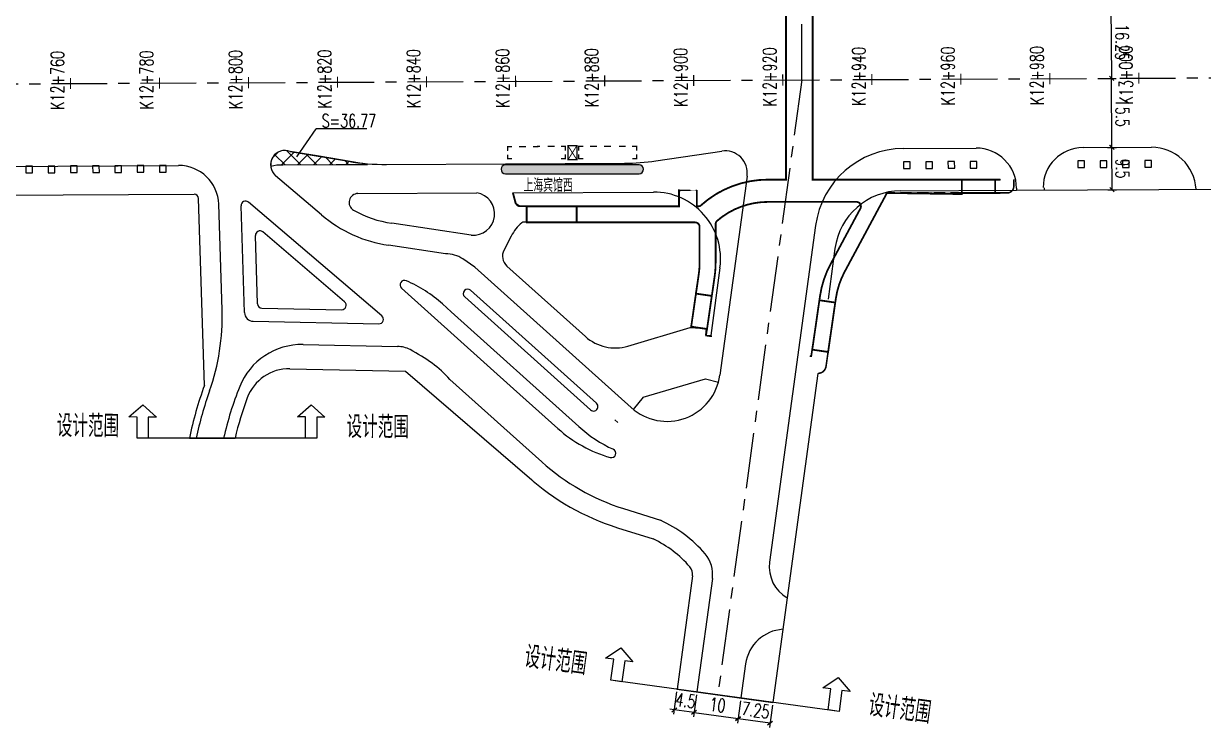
# Model space of a CAD drawing. Extents: x 113363 to 119694, y 18926 to 19620.
# Drawn here: x 116916.7 to 117181.7, y 19136 to 19294 of the extents above; entities that cross this region are included whole.
import ezdxf
from ezdxf.enums import TextEntityAlignment as Align

# ---------------------------------------------------------------- set-up
doc = ezdxf.new("R2010")
doc.units = 0
for name, pattern in [('CENTER', [2, 1.25, -0.25, 0.25, -0.25]), ('CONTINOUS', [0]), ('DASHED', [0.75, 0.5, -0.25])]:
    doc.linetypes.add(name, pattern=pattern)
for name, color, linetype in [('AXIS', 2, 'Continuous'), ('SGFW', 4, 'Continuous'), ('SZ-ZH-DIM', 7, 'Continuous'), ('人行道', 1, 'Continuous'), ('公交站', 3, 'Continuous'), ('地下通道', 6, 'Continuous'), ('对应标注', 1, 'Continuous'), ('标注', 7, 'Continuous'), ('树池绿化', 3, 'Continuous'), ('横断面宽度标注', 7, 'Continuous'), ('立道牙', 5, 'Continuous'), ('绿化带边线', 3, 'Continuous'), ('计量填充层1', 30, 'Continuous')]:
    doc.layers.add(name, color=color, linetype=linetype)
doc.styles.add('hysztext', font='txtd.shx', dxfattribs={"width": 0.7, "bigfont": 'hztxt.shx'})
doc.styles.add('HZTXT', font='ROMANS', dxfattribs={"width": 0.75, "bigfont": 'HZTXT'})
doc.styles.add('st', font='txt.shx', dxfattribs={"bigfont": 'hztxt.shx'})
doc.styles.get("Standard").update_dxf_attribs({"font": 'txtd.shx', "width": 0.7, "bigfont": 'hztxt.shx'})
doc.styles.add('txtd', font='txtd.shx', dxfattribs={"width": 0.7, "bigfont": 'hztxt.shx'})
doc.dimstyles.get("Standard").update_dxf_attribs({"dimtxt": 3, "dimasz": 1, "dimexe": 1, "dimexo": 0.625, "dimgap": 0.9, "dimtad": 1, "dimdsep": 46, "dimtxsty": 'txtd', "dimblk": 'OBLIQUE', "dimcen": 0.09, "dimclrd": 256, "dimadec": 0, "dimazin": 0, "dimtfac": 1, "dimtix": 1, "dimtmove": 2, "dimatfit": 3, "dimfxl": 1, "dimtolj": 1, "dimtzin": 0, "dimlwd": -1, "dimarcsym": 0})

# ---------------------------------------------------------------- blocks, each defined once
blk = doc.blocks.new('_Oblique')
at = {"color": 0, "linetype": 'ByBlock', "lineweight": -2}
blk.add_line((-0.5, -0.5), (0.5, 0.5), dxfattribs=at)
blk = doc.blocks.new('*U42')
at = {"layer": '横断面宽度标注', "color": 0, "linetype": 'CONTINOUS', "lineweight": -2, "transparency": 16777216}
for p, q in [((117160.2009238594, 19266.17202939496), (117162.1382566917, 19266.18169849097)), ((117160.2483371207, 19256.6721477124), (117162.1856699531, 19256.68181680841))]:
    blk.add_line(p, q, dxfattribs=at)
at = {"layer": '横断面宽度标注', "linetype": 'CONTINOUS', "transparency": 16777216}
blk.add_line((117161.1856824076, 19256.67682593879), (117161.1382691462, 19266.17670762134), dxfattribs=at)
for p, rotation in [((117161.1382691462, 19266.17670762134), 90.28595695268774), ((117161.1856824076, 19256.67682593879), 270.2859569526877)]:
    blk.add_blockref('_Oblique', p, dxfattribs=dict(at, rotation=rotation))
at = {"layer": '横断面宽度标注', "color": 0, "linetype": 'CONTINOUS', "transparency": 16777216, "insert": (117163.5619458862, 19261.43874486718), "char_height": 3, "width": 1e-09, "attachment_point": 5, "rotation": 270.28595695268774, "style": 'txtd'}
blk.add_mtext('\\A1;9.5', dxfattribs=at)
blk = doc.blocks.new('*U43')
at = {"layer": '横断面宽度标注', "color": 0, "linetype": 'CONTINOUS', "lineweight": -2, "transparency": 16777216}
for p, q in [((117160.1235653803, 19281.67183635072), (117162.0922193421, 19281.68166176834)), ((117160.2009238593, 19266.17202939497), (117162.1695778213, 19266.18185481259))]:
    blk.add_line(p, q, dxfattribs=at)
at = {"layer": '横断面宽度标注', "linetype": 'CONTINOUS', "transparency": 16777216}
blk.add_line((117161.1695902758, 19266.17686394297), (117161.0922317966, 19281.67667089872), dxfattribs=at)
for p, rotation in [((117161.0922317966, 19281.67667089872), 90.28595695268774), ((117161.1695902758, 19266.17686394297), 270.2859569526877)]:
    blk.add_blockref('_Oblique', p, dxfattribs=dict(at, rotation=rotation))
at = {"layer": '横断面宽度标注', "color": 0, "linetype": 'CONTINOUS', "transparency": 16777216, "insert": (117163.5308811454, 19273.93874550796), "char_height": 3, "width": 1e-09, "attachment_point": 5, "rotation": 270.28595695268774, "style": 'txtd'}
blk.add_mtext('\\A1;15.5', dxfattribs=at)
blk = doc.blocks.new('*U44')
at = {"layer": '横断面宽度标注', "color": 0, "linetype": 'CONTINOUS', "lineweight": -2, "transparency": 16777216}
for p, q in [((117159.8400358981, 19297.92062366203), (117162.0267782754, 19297.93153754406)), ((117159.9211375294, 19281.67082604712), (117162.1078799068, 19281.68173992916))]:
    blk.add_line(p, q, dxfattribs=at)
at = {"layer": '横断面宽度标注', "linetype": 'CONTINOUS', "transparency": 16777216}
blk.add_line((117161.1078923613, 19281.67674905953), (117161.0267907299, 19297.92654667444), dxfattribs=at)
for p, rotation in [((117161.0267907299, 19297.92654667444), 90.28595695268774), ((117161.1078923613, 19281.67674905953), 270.2859569526877)]:
    blk.add_blockref('_Oblique', p, dxfattribs=dict(at, rotation=rotation))
at = {"layer": '横断面宽度标注', "color": 0, "linetype": 'CONTINOUS', "transparency": 16777216, "insert": (117163.4673116548, 19289.8136259541), "char_height": 3, "width": 1e-09, "attachment_point": 5, "rotation": 270.28595695268774, "style": 'txtd'}
blk.add_mtext('\\A1;16.25', dxfattribs=at)
blk = doc.blocks.new('*U87')
at = {"layer": '横断面宽度标注', "color": 0, "linetype": 'CONTINOUS', "lineweight": -2, "transparency": 16777216}
for p, q in [((117067.8468763717, 19143.32377618787), (117067.1628281466, 19138.31877031426)), ((117077.7547675021, 19141.9696368496), (117077.0707192771, 19136.96463097598))]:
    blk.add_line(p, q, dxfattribs=at)
at = {"layer": '横断面宽度标注', "linetype": 'CONTINOUS', "transparency": 16777216}
blk.add_line((117067.2982420805, 19139.3095594273), (117077.2061332109, 19137.95542008903), dxfattribs=at)
for p, rotation in [((117067.2982420805, 19139.3095594273), 172.217443650443), ((117077.2061332109, 19137.95542008903), 352.2174436504429)]:
    blk.add_blockref('_Oblique', p, dxfattribs=dict(at, rotation=rotation))
at = {"layer": '横断面宽度标注', "color": 0, "linetype": 'CONTINOUS', "transparency": 16777216, "insert": (117072.5771810868, 19141.01038362947), "char_height": 3, "width": 1e-09, "attachment_point": 5, "rotation": 352.21744365044293, "style": 'txtd'}
blk.add_mtext('\\A1;10', dxfattribs=at)
blk = doc.blocks.new('*U88')
at = {"layer": '横断面宽度标注', "color": 0, "linetype": 'CONTINOUS', "lineweight": -2, "transparency": 16777216}
for p, q in [((117077.7547675021, 19141.96963684959), (117077.070719277, 19136.96463097598)), ((117084.9379885716, 19140.98788582935), (117084.2539403466, 19135.98287995574))]:
    blk.add_line(p, q, dxfattribs=at)
at = {"layer": '横断面宽度标注', "linetype": 'CONTINOUS', "transparency": 16777216}
blk.add_line((117077.2061332109, 19137.95542008903), (117084.3893542804, 19136.97366906878), dxfattribs=at)
for p, rotation in [((117077.2061332109, 19137.95542008903), 172.2174436503797), ((117084.3893542804, 19136.97366906878), 352.2174436503798)]:
    blk.add_blockref('_Oblique', p, dxfattribs=dict(at, rotation=rotation))
at = {"layer": '横断面宽度标注', "color": 0, "linetype": 'CONTINOUS', "transparency": 16777216, "insert": (117081.1227371868, 19139.84243845021), "char_height": 3, "width": 1e-09, "attachment_point": 5, "rotation": 352.2174436503797, "style": 'txtd'}
blk.add_mtext('\\A1;7.25', dxfattribs=at)
blk = doc.blocks.new('*U89')
at = {"layer": '横断面宽度标注', "color": 0, "linetype": 'CONTINOUS', "lineweight": -2, "transparency": 16777216}
for p, q in [((117063.388325363, 19143.9331388901), (117062.7042771379, 19138.92813301649)), ((117067.8468763717, 19143.32377618788), (117067.1628281466, 19138.31877031426))]:
    blk.add_line(p, q, dxfattribs=at)
at = {"layer": '横断面宽度标注', "linetype": 'CONTINOUS', "transparency": 16777216}
for p, q in [((117062.8396910718, 19139.91892212953), (117061.8489019587, 19140.05433606336)), ((117067.2982420805, 19139.3095594273), (117062.8396910718, 19139.91892212953)), ((117067.2982420805, 19139.3095594273), (117068.2890311935, 19139.17414549347))]:
    blk.add_line(p, q, dxfattribs=at)
for p, rotation in [((117062.8396910718, 19139.91892212953), 352.2174436504314), ((117067.2982420805, 19139.3095594273), 172.2174436504314)]:
    blk.add_blockref('_Oblique', p, dxfattribs=dict(at, rotation=rotation))
at = {"layer": '横断面宽度标注', "color": 0, "linetype": 'CONTINOUS', "transparency": 16777216, "insert": (117065.3939600173, 19141.99213464972), "char_height": 3, "width": 1e-09, "attachment_point": 5, "rotation": 352.21744365043145, "style": 'txtd'}
blk.add_mtext('\\A1;4.5', dxfattribs=at)
blk = doc.blocks.new('11')
at = {"layer": '树池绿化', "linetype": 'CONTINOUS'}
blk.add_lwpolyline([(0, 0), (1.5, 0), (1.5, 1.5), (0, 1.5)], close=True, dxfattribs=at)

msp = doc.modelspace()

# ---------------------------------------------------------------- hatches: boundary and pattern name
at = {"layer": '公交站'}
h = msp.add_hatch(color=256, dxfattribs=at)
edge = h.paths.add_edge_path()
edge.add_arc((117054.9435128173, 19261.27874297773), 1, 270, 450)
edge.add_line((117054.9435128173, 19262.27874297773), (117024.9435128173, 19262.27874297773))
edge.add_arc((117024.9435128173, 19261.27874297773), 1, 90, 270)
edge.add_line((117024.9435128173, 19260.27874297773), (117054.9435128173, 19260.27874297773))
at = {"layer": '计量填充层1'}
h = msp.add_hatch(dxfattribs=at)
h.set_pattern_fill('NET', color=256, scale=0.8, angle=45, style=0)
h.set_pattern_definition([(45, (0, 0), (-1.796051224213831, 1.796051224213831), []), (135, (0, 0), (-1.796051224213831, -1.79605122421383), [])])
h.paths.add_polyline_path([(116993.9160204729, 19262.34646542227), (116990.0691884584, 19263.00244052653), (116985.7500880429, 19263.73980726215), (116982.6140537191, 19264.27519823937), (116979.7650344701, 19264.76158934429), (116977.96706995, 19265.03293208914), (116976.5688498004, 19265.26178745034), (116975.6344117203, 19265.48665077762), (116974.6449153583, 19265.40303203926), (116973.8542084957, 19265.09499235003), (116973.2402344226, 19264.65541858177), (116972.6987665206, 19264.01388063183), (116972.4108597699, 19263.44924299899), (116972.2352015635, 19262.81598504984), (116972.2046544242, 19261.96768867661), (116973.6165368364, 19262.24076208501), (116974.9456914355, 19262.24739580493), (116986.9084658419, 19262.30710119584)])

# ---------------------------------------------------------------- linework, layer by layer
at = {"layer": 'AXIS', "color": 211, "linetype": 'CENTER', "ltscale": 10}
for p, q in [((117091.4999999999, 19281.32934081768), (117091.5, 19406.31370297136)), ((113543.0075375619, 19263.61905703027), (119536.4952484959, 19293.53214529538)), ((117091.5026451682, 19281.32935401953), (117072.6377583672, 19143.29980319784))]:
    msp.add_line(p, q, dxfattribs=at)
at = {"layer": 'SZ-ZH-DIM'}
for points in [[(116987.2145589967, 19282.05887486469, 0.25, 0.25, 0), (116987.2270361707, 19279.55890600086, 0.25, 0.25, 0)], [(117007.2143099073, 19282.15869225702, 0.25, 0.25, 0), (117007.2267870814, 19279.65872339319, 0.25, 0.25, 0)], [(117027.214060818, 19282.25850964935, 0.25, 0.25, 0), (117027.226537992, 19279.75854078552, 0.25, 0.25, 0)], [(117047.2138117286, 19282.35832704168, 0.25, 0.25, 0), (117047.2262889027, 19279.85835817785, 0.25, 0.25, 0)], [(117067.2135626393, 19282.45814443401, 0.25, 0.25, 0), (117067.2260398133, 19279.95817557018, 0.25, 0.25, 0)], [(117087.2133135499, 19282.55796182634, 0.25, 0.25, 0), (117087.225790724, 19280.05799296251, 0.25, 0.25, 0)], [(117107.2130644606, 19282.65777921867, 0.25, 0.25, 0), (117107.2255416346, 19280.15781035484, 0.25, 0.25, 0)], [(117127.2128153713, 19282.75759661101, 0.25, 0.25, 0), (117127.2252925453, 19280.25762774717, 0.25, 0.25, 0)], [(117147.2125662819, 19282.85741400333, 0.25, 0.25, 0), (117147.225043456, 19280.3574451395, 0.25, 0.25, 0)], [(117167.2123171925, 19282.95723139567, 0.25, 0.25, 0), (117167.2247943666, 19280.45726253183, 0.25, 0.25, 0)], [(116927.2153062647, 19281.7594226877, 0.25, 0.25, 0), (116927.2277834388, 19279.25945382387, 0.25, 0.25, 0)], [(116947.2150571754, 19281.85924008003, 0.25, 0.25, 0), (116947.2275343494, 19279.3592712162, 0.25, 0.25, 0)], [(116967.214808086, 19281.95905747236, 0.25, 0.25, 0), (116967.2272852601, 19279.45908860852, 0.25, 0.25, 0)]]:
    msp.add_lwpolyline(points, format="xyseb", dxfattribs=at)
at = {"layer": '人行道', "ltscale": 10}
for p, q in [((116847.2225151514, 19255.10985719086), (116954.9937125208, 19255.64773588434)), ((116847.2225151514, 19255.10985719086), (116954.9937125208, 19255.64773588434)), ((117113.7316697952, 19256.43998619933), (117139.7178577259, 19256.56968149041)), ((117139.7178577259, 19256.56968149041), (117197.3269390757, 19256.8572044851))]:
    msp.add_line(p, q, dxfattribs=at)
at = {"layer": '人行道'}
for p, q in [((116957.3189126181, 19212.75935600395), (116955.9982074626, 19254.679238174)), ((116969.2479537668, 19231.07875307798), (116968.7651464215, 19246.40331430932)), ((116988.8180762682, 19231.51082836681), (116970.4132827717, 19247.19590608769)), ((117098.9446961438, 19243.47138202376), (117097.3911806047, 19232.10470623447)), ((116970.2273460295, 19230.11044517607), (116988.1493321807, 19229.74992868653)), ((116976.5215535538, 19216.48110056302), (117002.5031355533, 19215.95845822547)), ((117002.5031355533, 19215.95845822547), (117030.83827986, 19191.54930505725)), ((117095.1157947513, 19215.45629002072), (117088.2256646381, 19165.04297057413)), ((116953.9478529743, 19200.90641111811), (116964.1926906756, 19200.90641111811)), ((117050.0901588088, 19180.80994178727), (117058.1192713273, 19178.27666726742)), ((117066.95522714, 19170.03124672913), (117063.4729590716, 19144.55238208575)), ((117088.2256646381, 19165.04297057413), (117085.0226222803, 19141.607129025)), ((117063.4626994922, 19144.55378429131), (117085.0226222803, 19141.607129025))]:
    msp.add_line(p, q, dxfattribs=at)
msp.add_lwpolyline([(117066.4555480349, 19225.76184591274), (117070.0589245109, 19225.49889370157), (117069.8441934072, 19224.01434307828), (117071.046478033, 19223.96636726735)], dxfattribs=at)
at = {"layer": '人行道', "ltscale": 10}
for centre, radius, start, end in [((116954.9987033904, 19254.6477483388), 1, 1.804532970259621, 90.28595695268774), ((117113.8065328395, 19241.44017301634), 15, 90.28595695268774, 172.2174436503397)]:
    msp.add_arc(centre, radius, start, end, dxfattribs=at)
at = {"layer": '人行道'}
for centre, radius, start, end in [((116969.7646504937, 19246.43480414452), 1, 49.56143930068905, 181.8045329702596), ((116970.247457839, 19231.11024291318), 1, 181.8045329702596, 268.8476005028923), ((116988.1694439901, 19230.74972642363), 1, 268.8476005028923, 49.56143930082425), ((116976.3204354593, 19206.48312319197), 10, 88.84760050289233, 159.5329839035226), ((117038.6225325601, 19183.23019441207), 86.5, 160.0391734252531, 168.2085881246244), ((117038.6225325601, 19183.23019441207), 76.5, 159.5329839035226, 166.6404160602659), ((117066.4886638536, 19232.7843492615), 54.5, 228.0882671716285, 252.4889335301797), ((117047.5029557323, 19155.74941303485), 24.90348049950183, 40.73743659829704, 64.76712003862845), ((117064.4782543574, 19170.3697815637), 2.5, 352.2174436503396, 40.73743659829704)]:
    msp.add_arc(centre, radius, start, end, dxfattribs=at)
at = {"layer": '公交站', "linetype": 'Continuous'}
for points in [[(117025.4157570594, 19265.40947429464, 0.2999999999999999, 0.2999999999999999, 0), (117025.4133644752, 19266.36551244674, 0.2999999999999999, 0.2999999999999999, 0), (117026.4278882377, 19266.36805139725, 0.2999999999999999, 0.2999999999999999, 0)], [(117029.5253863255, 19266.37580320614, 0.2999999999999999, 0.2999999999999999, 0), (117027.9619419112, 19266.37189052499, 0.2999999999999999, 0.2999999999999999, 0)], [(117032.7099010582, 19266.38377278321, 0.2999999999999999, 0.2999999999999999, 0), (117031.1464566439, 19266.37986010207, 0.2999999999999999, 0.2999999999999999, 0)], [(117035.9711656663, 19266.3919344347, 0.2999999999999999, 0.2999999999999999, 0), (117034.4077212519, 19266.38802175354, 0.2999999999999999, 0.2999999999999999, 0)], [(117038.41571635, 19265.44200803548, 0.2999999999999999, 0.2999999999999999, 0), (117038.4133237658, 19266.39804618759, 0.2999999999999999, 0.2999999999999999, 0), (117037.3988000033, 19266.39550723709, 0.2999999999999999, 0.2999999999999999, 0)], [(117040.9797919959, 19263.40938379175, 0.2, 0.2, 0), (117038.9719335593, 19266.54698623726, 0.2, 0.2, 0)], [(117040.9719272963, 19266.55199142779, 0.2, 0.2, 0), (117038.9797982589, 19263.40437860123, 0.2, 0.2, 0)], [(117041.4157069554, 19265.44951582032, 0.2999999999999999, 0.2999999999999999, 0), (117041.4133143712, 19266.40555397241, 0.2999999999999999, 0.2999999999999999, 0), (117042.4278381336, 19266.40809292292, 0.2999999999999999, 0.2999999999999999, 0)], [(117045.5253362215, 19266.41584473182, 0.2999999999999999, 0.2999999999999999, 0), (117043.9618918072, 19266.41193205067, 0.2999999999999999, 0.2999999999999999, 0)], [(117048.6228343094, 19266.42359654071, 0.2999999999999999, 0.2999999999999999, 0), (117047.0593898951, 19266.41968385956, 0.2999999999999999, 0.2999999999999999, 0)], [(117051.9711155623, 19266.43197596037, 0.2999999999999999, 0.2999999999999999, 0), (117050.4076711479, 19266.42806327922, 0.2999999999999999, 0.2999999999999999, 0)], [(117054.415666246, 19265.48204956115, 0.2999999999999999, 0.2999999999999999, 0), (117054.4132736618, 19266.43808771327, 0.2999999999999999, 0.2999999999999999, 0), (117053.3987498993, 19266.43554876277, 0.2999999999999999, 0.2999999999999999, 0)], [(117025.4178540284, 19264.57155921042, 0.2999999999999998, 0.2999999999999998, 0), (117025.4202466127, 19263.61552105826, 0.2999999999999998, 0.2999999999999998, 0), (117026.4347703752, 19263.61806000875, 0.2999999999999998, 0.2999999999999998, 0)], [(117038.417813319, 19264.60409295122, 0.2999999999999999, 0.2999999999999999, 0), (117038.4202059033, 19263.64805479915, 0.2999999999999999, 0.2999999999999999, 0), (117037.4056821408, 19263.64551584862, 0.2999999999999999, 0.2999999999999999, 0)], [(117041.4178039244, 19264.61160073609, 0.2999999999999998, 0.2999999999999998, 0), (117041.4201965087, 19263.65556258394, 0.2999999999999998, 0.2999999999999998, 0), (117042.4347202712, 19263.65810153442, 0.2999999999999998, 0.2999999999999998, 0)], [(117054.417763215, 19264.64413447689, 0.2999999999999999, 0.2999999999999999, 0), (117054.4201557993, 19263.68809632481, 0.2999999999999999, 0.2999999999999999, 0), (117053.4056320368, 19263.68555737429, 0.2999999999999999, 0.2999999999999999, 0)]]:
    msp.add_lwpolyline(points, format="xyseb", dxfattribs=at)
msp.add_lwpolyline([(117040.9719272963, 19266.55199142779, 0.2999999999999999, 0.2999999999999999, 0), (117038.9719335593, 19266.54698623726, 0.2999999999999999, 0.2999999999999999, 0), (117038.9797982589, 19263.40437860123, 0.2999999999999999, 0.2999999999999999, 0), (117040.9797919959, 19263.40938379175, 0.2999999999999999, 0.2999999999999999, 0)], format="xyseb", close=True, dxfattribs=at)
at = {"layer": '公交站'}
msp.add_lwpolyline([(117054.9435128173, 19260.27874297773, 0.9999999999999999), (117054.9435128173, 19262.27874297773), (117024.9435128173, 19262.27874297773, 0.9999999999999999), (117024.9435128173, 19260.27874297773)], format="xyb", close=True, dxfattribs=at)
at = {"layer": '地下通道', "linetype": 'Continuous', "ltscale": 5}
msp.add_line((117127.4273822983, 19258.94744156141), (117127.4273822983, 19255.94744156141), dxfattribs=at)
msp.add_line((117127.4273822983, 19258.94744156141), (117127.4273822983, 19255.94744156141), dxfattribs=at)
at = {"layer": '地下通道', "linetype": 'DASHED', "ltscale": 5}
for points, format in [([(117101.1300843776, 19238.2705356122, 0.4, 0.4, 0.08756548134456878), (117099.1500682595, 19232.26211732072, 0.4, 0.4, 0), (117099.0179491034, 19231.34870714335, 0.4, 0.4, 0), (117095.4550276075, 19231.86406179238, 0.4, 0.4, 0), (117095.5871467636, 19232.77747196974, 0.4, 0.4, -0.0875654813445444), (117097.9588144215, 19239.97436860459, 0.4, 0.4, 0), (117104.6745933065, 19252.47415461908, 0.4, 0.4, 0.5672013971665949), (117103.7936849854, 19253.94744156141, 0.4, 0.4, 0), (117083.9079819786, 19253.94744156141, 0.4, 0.4, 0.1795134287259712), (117072.4944373096, 19249.71322454206, 0.4, 0.4, 0.2184563940966296), (117072.1466398621, 19248.9551798003, 0.4, 0.4, 0), (117072.1466398622, 19240.3175949832, 0.4, 0.4, -0.03592734075603834), (117071.9221089205, 19237.19683627496, 0.4, 0.4, 0), (117071.2922310162, 19232.84215444663, 0.4, 0.4, 0), (117067.7293095202, 19233.35750909569, 0.4, 0.4, 0), (117068.3591874246, 19237.712190924, 0.4, 0.4, 0.03592734075603834), (117068.5466398622, 19240.31759498318, 0.4, 0.4, 0), (117068.5466398622, 19248.34744156149, 0.4, 0.4, 0.4142135623736475), (117067.5466398622, 19249.34744156149, 0.4, 0.4, 0), (117040.9235937455, 19249.34744156125, 0.4, 0.4, 0), (117040.9235937455, 19252.94744156117, 0.4, 0.4, 0), (117063.9235937455, 19252.94744156131, 0.4, 0.4, 0), (117063.9235937455, 19256.54744156131, 0.4, 0.4, 0), (117067.9235937455, 19256.54744156132, 0.4, 0.4, 0), (117067.9235937456, 19252.9474415615, 0.4, 0.4, 0), (117068.2235948375, 19252.9474415615, 0.4, 0.4, 0.1847447470557372), (117068.8910155669, 19253.20276071043, 0.4, 0.4, -0.1847447470637165), (117083.9079819787, 19258.94744156142, 0.4, 0.4, 0), (117087.9536773759, 19258.9474415614, 0.4, 0.4, 0), (117087.9536773759, 19306.64744156168, 0.4, 0.4, 0)], "xyseb"), ([(117101.1300843776, 19238.2705356122, 0.4, 0.4, 0.08756548134456878), (117099.1500682595, 19232.26211732072, 0.4, 0.4, 0), (117099.0179491034, 19231.34870714335, 0.4, 0.4, 0), (117095.4550276075, 19231.86406179238, 0.4, 0.4, 0), (117095.5871467636, 19232.77747196974, 0.4, 0.4, -0.0875654813445444), (117097.9588144215, 19239.97436860459, 0.4, 0.4, 0), (117104.6745933065, 19252.47415461908, 0.4, 0.4, 0.5672013971665949), (117103.7936849854, 19253.94744156141, 0.4, 0.4, 0), (117083.9079819786, 19253.94744156141, 0.4, 0.4, 0.1795134287259712), (117072.4944373096, 19249.71322454206, 0.4, 0.4, 0.2184563940966296), (117072.1466398621, 19248.9551798003, 0.4, 0.4, 0), (117072.1466398622, 19240.3175949832, 0.4, 0.4, -0.03592734075603834), (117071.9221089205, 19237.19683627496, 0.4, 0.4, 0), (117071.2922310162, 19232.84215444663, 0.4, 0.4, 0), (117067.7293095202, 19233.35750909569, 0.4, 0.4, 0), (117068.3591874246, 19237.712190924, 0.4, 0.4, 0.03592734075603834), (117068.5466398622, 19240.31759498318, 0.4, 0.4, 0), (117068.5466398622, 19248.34744156149, 0.4, 0.4, 0.4142135623736475), (117067.5466398622, 19249.34744156149, 0.4, 0.4, 0), (117040.9235937455, 19249.34744156125, 0.4, 0.4, 0), (117040.9235937455, 19252.94744156117, 0.4, 0.4, 0), (117063.9235937455, 19252.94744156131, 0.4, 0.4, 0), (117063.9235937455, 19256.54744156131, 0.4, 0.4, 0), (117067.9235937455, 19256.54744156132, 0.4, 0.4, 0), (117067.9235937456, 19252.9474415615, 0.4, 0.4, 0), (117068.2235948375, 19252.9474415615, 0.4, 0.4, 0.1847447470557372), (117068.8910155669, 19253.20276071043, 0.4, 0.4, -0.1847447470637165), (117083.9079819787, 19258.94744156142, 0.4, 0.4, 0), (117087.9536773759, 19258.9474415614, 0.4, 0.4, 0), (117087.9536773759, 19306.64744156168, 0.4, 0.4, 0)], "xyseb"), ([(117101.1300843776, 19238.2705356122, 0.08756548134456878), (117099.1500682595, 19232.26211732072), (117099.0179491034, 19231.34870714335), (117095.4550276075, 19231.86406179238), (117095.5871467636, 19232.77747196974, -0.0875654813445444), (117097.9588144215, 19239.97436860459), (117104.6745933065, 19252.47415461908, 0.5672013971665949), (117103.7936849854, 19253.94744156141), (117083.9079819786, 19253.94744156141, 0.1795134287259712), (117072.4944373096, 19249.71322454206, 0.2184563940966296), (117072.1466398621, 19248.9551798003), (117072.1466398622, 19240.3175949832, -0.03592734075603834), (117071.9221089205, 19237.19683627496), (117071.2922310162, 19232.84215444663), (117067.7293095202, 19233.35750909569), (117068.3591874246, 19237.712190924, 0.03592734075603834), (117068.5466398622, 19240.31759498318), (117068.5466398622, 19248.34744156149, 0.4142135623736475), (117067.5466398622, 19249.34744156149), (117040.9235937455, 19249.34744156125), (117040.9235937455, 19252.94744156117), (117063.9235937455, 19252.94744156131), (117063.9235937455, 19256.54744156131), (117067.9235937455, 19256.54744156132), (117067.9235937456, 19252.9474415615), (117068.2235948375, 19252.9474415615, 0.1847447470557372), (117068.8910155669, 19253.20276071043, -0.1847447470637165), (117083.9079819787, 19258.94744156142), (117087.9536773759, 19258.9474415614), (117087.9536773759, 19306.64744156168)], "xyb"), ([(117101.1300843776, 19238.2705356122, 0.08756548134456878), (117099.1500682595, 19232.26211732072), (117099.0179491034, 19231.34870714335), (117095.4550276075, 19231.86406179238), (117095.5871467636, 19232.77747196974, -0.0875654813445444), (117097.9588144215, 19239.97436860459), (117104.6745933065, 19252.47415461908, 0.5672013971665949), (117103.7936849854, 19253.94744156141), (117083.9079819786, 19253.94744156141, 0.1795134287259712), (117072.4944373096, 19249.71322454206, 0.2184563940966296), (117072.1466398621, 19248.9551798003), (117072.1466398622, 19240.3175949832, -0.03592734075603834), (117071.9221089205, 19237.19683627496), (117071.2922310162, 19232.84215444663), (117067.7293095202, 19233.35750909569), (117068.3591874246, 19237.712190924, 0.03592734075603834), (117068.5466398622, 19240.31759498318), (117068.5466398622, 19248.34744156149, 0.4142135623736475), (117067.5466398622, 19249.34744156149), (117040.9235937455, 19249.34744156125), (117040.9235937455, 19252.94744156117), (117063.9235937455, 19252.94744156131), (117063.9235937455, 19256.54744156131), (117067.9235937455, 19256.54744156132), (117067.9235937456, 19252.9474415615), (117068.2235948375, 19252.9474415615, 0.1847447470557372), (117068.8910155669, 19253.20276071043, -0.1847447470637165), (117083.9079819787, 19258.94744156142), (117087.9536773759, 19258.9474415614), (117087.9536773759, 19306.64744156168)], "xyb"), ([(117093.9536773759, 19306.6474415616, 0.4, 0.4, 0), (117093.953677376, 19258.94744156161, 0.4, 0.4, 0), (117127.4273822984, 19258.94744156161, 0.4, 0.4, 0), (117127.4273822983, 19255.94744156158, 0.4, 0.4, 0), (117110.6273822983, 19255.9474415616, 0.4, 0.4, 0), (117101.1300843776, 19238.27053561241, 0.4, 0.4, 0)], "xyseb"), ([(117093.9536773759, 19306.6474415616, 0.4, 0.4, 0), (117093.953677376, 19258.94744156161, 0.4, 0.4, 0), (117127.4273822984, 19258.94744156161, 0.4, 0.4, 0), (117127.4273822983, 19255.94744156158, 0.4, 0.4, 0), (117110.6273822983, 19255.9474415616, 0.4, 0.4, 0), (117101.1300843776, 19238.27053561241, 0.4, 0.4, 0)], "xyseb")]:
    msp.add_lwpolyline(points, format=format, dxfattribs=at)
msp.add_lwpolyline([(117093.9536773759, 19306.6474415616), (117093.953677376, 19258.94744156161), (117127.4273822984, 19258.94744156161), (117127.4273822983, 19255.94744156158), (117110.6273822983, 19255.9474415616), (117101.1300843776, 19238.27053561241)], dxfattribs=at)
msp.add_lwpolyline([(117093.9536773759, 19306.6474415616), (117093.953677376, 19258.94744156161), (117127.4273822984, 19258.94744156161), (117127.4273822983, 19255.94744156158), (117110.6273822983, 19255.9474415616), (117101.1300843776, 19238.27053561241)], dxfattribs=at)
at = {"layer": '地下通道', "linetype": 'Continuous', "ltscale": 5}
for points, format in [([(117127.4273822983, 19258.94744156138, 0.4, 0.4, 0), (117134.9273822983, 19258.94744156137, 0.4, 0.4, 0), (117134.9273822983, 19255.94744156137, 0.4, 0.4, 0), (117127.4273822983, 19255.94744156138, 0.4, 0.4, 0)], "xyseb"), ([(117127.4273822983, 19258.94744156138, 0.4, 0.4, 0), (117134.9273822983, 19258.94744156137, 0.4, 0.4, 0), (117134.9273822983, 19255.94744156137, 0.4, 0.4, 0), (117127.4273822983, 19255.94744156138, 0.4, 0.4, 0)], "xyseb"), ([(117134.9273822983, 19258.94744156137, 0.4, 0.4, 0), (117136.1273822983, 19258.94744156137, 0.4, 0.4, 0)], "xyseb"), ([(117134.9273822983, 19258.94744156137, 0.4, 0.4, 0), (117136.1273822983, 19258.94744156137, 0.4, 0.4, 0)], "xyseb"), ([(117139.1273822983, 19258.94744156137, 0.35, 0.35, 0), (117139.1273822983, 19257.44744156137, 0.35, 0.35, -0.414213562373095), (117137.6273822983, 19255.94744156137, 0.35, 0.35, 0), (117136.1273822983, 19255.94744156137, 0.35, 0.35, 0)], "xyseb"), ([(117139.1273822983, 19258.94744156137, 0.35, 0.35, 0), (117139.1273822983, 19257.44744156137, 0.35, 0.35, -0.414213562373095), (117137.6273822983, 19255.94744156137, 0.35, 0.35, 0), (117136.1273822983, 19255.94744156137, 0.35, 0.35, 0)], "xyseb"), ([(117139.1273822983, 19258.94744156137), (117139.1273822983, 19257.44744156137, -0.414213562373095), (117137.6273822983, 19255.94744156137), (117136.1273822983, 19255.94744156137)], "xyb"), ([(117139.1273822983, 19258.94744156137), (117139.1273822983, 19257.44744156137, -0.414213562373095), (117137.6273822983, 19255.94744156137), (117136.1273822983, 19255.94744156137)], "xyb"), ([(117029.7235937455, 19252.94744156112, 0.35, 0.35, 0), (117028.2236207334, 19252.94744156111, 0.35, 0.35, -0.3394542588677248), (117027.2576949071, 19253.68862251602, 0.35, 0.35, 0), (117026.6387874238, 19255.99841668897, 0.35, 0.35, 0)], "xyseb"), ([(117029.7235937455, 19252.94744156112, 0.35, 0.35, 0), (117028.2236207334, 19252.94744156111, 0.35, 0.35, -0.3394542588677248), (117027.2576949071, 19253.68862251602, 0.35, 0.35, 0), (117026.6387874238, 19255.99841668897, 0.35, 0.35, 0)], "xyseb"), ([(117029.7235937455, 19252.94744156112), (117028.2236207334, 19252.94744156111, -0.3394542588677248), (117027.2576949071, 19253.68862251602), (117026.6387874238, 19255.99841668897)], "xyb"), ([(117029.7235937455, 19252.94744156112), (117028.2236207334, 19252.94744156111, -0.3394542588677248), (117027.2576949071, 19253.68862251602), (117026.6387874238, 19255.99841668897)], "xyb"), ([(117134.9273822983, 19255.94744156137, 0.4, 0.4, 0), (117136.1273822983, 19255.94744156137, 0.4, 0.4, 0)], "xyseb"), ([(117134.9273822983, 19255.94744156137, 0.4, 0.4, 0), (117136.1273822983, 19255.94744156137, 0.4, 0.4, 0)], "xyseb"), ([(117067.7293095202, 19233.35750909567, 0.4, 0.4, 0), (117066.6556540015, 19225.9347559793, 0.4, 0.4, 0), (117070.2185754974, 19225.41940133024, 0.4, 0.4, 0), (117071.2922310162, 19232.84215444663, 0.4, 0.4, 0)], "xyseb"), ([(117067.7293095202, 19233.35750909567, 0.4, 0.4, 0), (117066.6556540015, 19225.9347559793, 0.4, 0.4, 0), (117070.2185754974, 19225.41940133024, 0.4, 0.4, 0), (117071.2922310162, 19232.84215444663, 0.4, 0.4, 0)], "xyseb"), ([(117071.2683055215, 19223.75195419312, 0.35, 0.35, 0), (117070.0038443937, 19223.93485070696, 0.35, 0.35, 0), (117070.2185754974, 19225.41940133024, 0.35, 0.35, 0)], "xyseb"), ([(117071.2683055215, 19223.75195419312, 0.35, 0.35, 0), (117070.0038443937, 19223.93485070696, 0.35, 0.35, 0), (117070.2185754974, 19225.41940133024, 0.35, 0.35, 0)], "xyseb"), ([(117093.3191543439, 19219.34083672654, 0.35, 0.35, 0), (117093.636970929, 19219.29486651508, 0.35, 0.35, 0), (117093.8517020327, 19220.77941713836, 0.35, 0.35, 0)], "xyseb"), ([(117093.3191543439, 19219.34083672654, 0.35, 0.35, 0), (117093.636970929, 19219.29486651508, 0.35, 0.35, 0), (117093.8517020327, 19220.77941713836, 0.35, 0.35, 0)], "xyseb"), ([(117095.1157947513, 19215.45629002072, 0.35, 0.35, 0.3798686464496632), (117096.9422151004, 19216.99805111819, 0.35, 0.35, 0), (117097.4146235286, 19220.26406248934, 0.35, 0.35, 0)], "xyseb"), ([(117095.1157947513, 19215.45629002072, 0.35, 0.35, 0.3798686464496632), (117096.9422151004, 19216.99805111819, 0.35, 0.35, 0), (117097.4146235286, 19220.26406248934, 0.35, 0.35, 0)], "xyseb"), ([(117095.1157947513, 19215.45629002072, 0.3798686464496632), (117096.9422151004, 19216.99805111819), (117097.4146235286, 19220.26406248934)], "xyb"), ([(117095.1157947513, 19215.45629002072, 0.3798686464496632), (117096.9422151004, 19216.99805111819), (117097.4146235286, 19220.26406248934)], "xyb")]:
    msp.add_lwpolyline(points, format=format, dxfattribs=at)
for points in [[(117127.4273822983, 19258.94744156138), (117134.9273822983, 19258.94744156137), (117134.9273822983, 19255.94744156137), (117127.4273822983, 19255.94744156138)], [(117127.4273822983, 19258.94744156141), (117127.4273822983, 19255.94744156141)], [(117127.4273822983, 19258.94744156138), (117134.9273822983, 19258.94744156137), (117134.9273822983, 19255.94744156137), (117127.4273822983, 19255.94744156138)], [(117127.4273822983, 19258.94744156141), (117127.4273822983, 19255.94744156141)], [(117134.9273822983, 19258.94744156137), (117136.1273822983, 19258.94744156137)], [(117134.9273822983, 19258.94744156137), (117136.1273822983, 19258.94744156137)], [(117134.9273822983, 19255.94744156137), (117136.1273822983, 19255.94744156137)], [(117134.9273822983, 19255.94744156137), (117136.1273822983, 19255.94744156137)], [(117067.7293095202, 19233.35750909567), (117066.6556540015, 19225.9347559793), (117070.2185754974, 19225.41940133024), (117071.2922310162, 19232.84215444663)], [(117067.7293095202, 19233.35750909567), (117066.6556540015, 19225.9347559793), (117070.2185754974, 19225.41940133024), (117071.2922310162, 19232.84215444663)], [(117071.2683055215, 19223.75195419312), (117070.0038443937, 19223.93485070696), (117070.2185754974, 19225.41940133024)], [(117071.2683055215, 19223.75195419312), (117070.0038443937, 19223.93485070696), (117070.2185754974, 19225.41940133024)], [(117093.3191543439, 19219.34083672654), (117093.636970929, 19219.29486651508), (117093.8517020327, 19220.77941713836)], [(117093.3191543439, 19219.34083672654), (117093.636970929, 19219.29486651508), (117093.8517020327, 19220.77941713836)]]:
    msp.add_lwpolyline(points, dxfattribs=at)
for points in [[(117029.7235937455, 19249.34744156117, 0.4, 0.4, 0), (117040.9235937455, 19249.34744156109, 0.4, 0.4, 0), (117040.9235937455, 19252.94744156117, 0.4, 0.4, 0), (117029.7235937455, 19252.94744156112, 0.4, 0.4, 0)], [(117029.7235937455, 19249.34744156117, 0.4, 0.4, 0), (117040.9235937455, 19249.34744156109, 0.4, 0.4, 0), (117040.9235937455, 19252.94744156117, 0.4, 0.4, 0), (117029.7235937455, 19252.94744156112, 0.4, 0.4, 0)], [(117099.0179491033, 19231.34870714315, 0.4, 0.4, 0), (117097.4146235286, 19220.26406248934, 0.4, 0.4, 0), (117093.8517020327, 19220.77941713836, 0.4, 0.4, 0), (117095.4550276075, 19231.86406179217, 0.4, 0.4, 0)], [(117099.0179491033, 19231.34870714315, 0.4, 0.4, 0), (117097.4146235286, 19220.26406248934, 0.4, 0.4, 0), (117093.8517020327, 19220.77941713836, 0.4, 0.4, 0), (117095.4550276075, 19231.86406179217, 0.4, 0.4, 0)]]:
    msp.add_lwpolyline(points, format="xyseb", close=True, dxfattribs=at)
for points in [[(117029.7235937455, 19249.34744156117), (117040.9235937455, 19249.34744156109), (117040.9235937455, 19252.94744156117), (117029.7235937455, 19252.94744156112)], [(117029.7235937455, 19249.34744156117), (117040.9235937455, 19249.34744156109), (117040.9235937455, 19252.94744156117), (117029.7235937455, 19252.94744156112)], [(117099.0179491033, 19231.34870714315), (117097.4146235286, 19220.26406248934), (117093.8517020327, 19220.77941713836), (117095.4550276075, 19231.86406179217)], [(117099.0179491033, 19231.34870714315), (117097.4146235286, 19220.26406248934), (117093.8517020327, 19220.77941713836), (117095.4550276075, 19231.86406179217)]]:
    msp.add_lwpolyline(points, close=True, dxfattribs=at)
at = {"layer": '对应标注', "linetype": 'CONTINOUS'}
for p in [(116978.045244206, 19264.04129696269), (116993.8340768337, 19270.32156839127)]:
    msp.add_line(p, (116982.4329058922, 19270.32156839127), dxfattribs=at)
at = {"layer": '标注', "color": 7, "linetype": 'Continuous'}
for p, q in [((116940.3494776802, 19205.65988828804), (116943.448488871, 19208.40463514693)), ((116943.448488871, 19208.40463514693), (116946.5417799234, 19205.6534433788)), ((116978.2020420855, 19205.66250246807), (116981.3010532762, 19208.40724932696)), ((116981.3010532762, 19208.40724932696), (116984.3943443286, 19205.65605755884)), ((116942.1897699381, 19205.65797292342), (116940.3494776802, 19205.65988828804)), ((116942.1848245424, 19200.90641111808), (116942.1897699381, 19205.65797292342)), ((116944.7014876655, 19205.65535874342), (116944.6965422698, 19200.90379693804)), ((116946.5417799234, 19205.6534433788), (116944.7014876655, 19205.65535874342)), ((116980.0423343434, 19205.66058710346), (116978.2020420855, 19205.66250246807)), ((116980.0373889477, 19200.90902529811), (116980.0423343434, 19205.66058710346)), ((116982.5540520708, 19205.65797292345), (116982.5491066751, 19200.90641111808)), ((116984.3943443286, 19205.65605755884), (116982.5540520708, 19205.65797292345)), ((116944.6965422698, 19200.90379693804), (116942.1848245424, 19200.90641111808)), ((116944.6965422698, 19200.90379693804), (116942.1848245424, 19200.90641111808)), ((116982.5491066751, 19200.90641111808), (116980.0373889477, 19200.90902529811)), ((116982.5491066751, 19200.90641111808), (116980.0373889477, 19200.90902529811)), ((117047.4260865217, 19151.54322122234), (117050.8682300402, 19153.84303723187)), ((117050.8682300402, 19153.84303723187), (117053.5604794384, 19150.69831167026)), ((117049.2491686885, 19151.29212228591), (117047.4260865217, 19151.54322122234)), ((117048.6008411685, 19146.58499625469), (117049.2491686885, 19151.29212228591)), ((117051.7373972715, 19150.94941060668), (117051.0890697515, 19146.24228457546)), ((117053.5604794384, 19150.69831167026), (117051.7373972715, 19150.94941060668)), ((117096.2214757464, 19144.87685666443), (117099.6636192649, 19147.17667267396)), ((117099.6636192649, 19147.17667267396), (117102.3558686631, 19144.03194711235)), ((117051.0890697515, 19146.24228457546), (117048.6008411685, 19146.58499625469)), ((117051.0890697515, 19146.24228457546), (117048.6008411685, 19146.58499625469)), ((117098.0445579132, 19144.625757728), (117096.2214757464, 19144.87685666443)), ((117097.3962303932, 19139.91863169678), (117098.0445579132, 19144.625757728)), ((117100.5327864962, 19144.28304604877), (117099.8844589761, 19139.57592001755)), ((117102.3558686631, 19144.03194711235), (117100.5327864962, 19144.28304604877)), ((117099.8844589761, 19139.57592001755), (117097.3962303932, 19139.91863169678)), ((117099.8844589761, 19139.57592001755), (117097.3962303932, 19139.91863169678))]:
    msp.add_line(p, q, dxfattribs=at)
at = {"layer": '标注', "linetype": 'Continuous'}
for p, q in [((116982.5491066752, 19200.90641111811), (116942.1848245425, 19200.90641111811)), ((117099.8844589759, 19139.57592001759), (117048.6008411683, 19146.58499625472))]:
    msp.add_line(p, q, dxfattribs=at)
at = {"layer": '立道牙', "ltscale": 10}
for p, q in [((117154.6729398994, 19266.14443960414), (117170.0270303795, 19266.22107082221)), ((116976.609375, 19265.261719), (116989.6858584712, 19263.05818406142)), ((117058.7319987606, 19263.16765674972), (117073.5295515534, 19265.3560612207)), ((117114.3221705766, 19265.94305166735), (117130.6729398994, 19266.02465724152)), ((116847.2225151514, 19261.6099381459), (116951.4998508355, 19262.13037921406)), ((116998.2438283321, 19262.36367521668), (117051.6666220824, 19262.63030473557)), ((116983.6252485657, 19251.04597184583), (116973.320313, 19259.828125)), ((117139.7178577259, 19257.02476933173), (117139.7178577259, 19256.56968149041)), ((117145.9234643926, 19257.13695840284), (117145.9234643926, 19256.59203378956)), ((116961.2869412049, 19229.71528053167), (116960.5403053115, 19253.41389982105)), ((116966.3092520276, 19229.08586729912), (116965.5532350242, 19253.08224799495)), ((116997.161016168, 19228.34239589296), (116967.2013713744, 19253.87483977332)), ((117011.492188, 19242.308594), (116998.6937015752, 19244.20204621199)), ((117018.0811925634, 19239.28210071839), (117015.382813, 19241.134766)), ((117018.0811925634, 19239.28210071839), (117053.204171778, 19207.75506884094)), ((117001.6144745815, 19234.57825938182), (117026.7712127935, 19211.99710865739)), ((117015.783820239, 19232.60975705117), (117044.0433398829, 19207.24349266876)), ((117017.119790157, 19234.09810659951), (117045.3793098008, 19208.73184221719)), ((117010.8032772873, 19231.03341737741), (117012.7778879236, 19229.26097056714)), ((117012.7778879236, 19229.26097056715), (117041.4286167314, 19203.54354964697)), ((116968.268036553, 19227.14925149531), (116996.4922720805, 19226.58149621269)), ((116979.4724299201, 19221.92285376458), (117000.6875, 19221.496094)), ((117012.4538629036, 19214.09846230821), (117033.0894159053, 19195.57561055016)), ((117026.7712127935, 19211.99710865739), (117036.7007755262, 19203.08415059392)), ((117049.482878976, 19205.04840308163), (117050.1982394627, 19204.40628235692)), ((117051.4441638125, 19185.10140662459), (117059.7508271741, 19182.4805617192)), ((117071.4137781487, 19169.4218840269), (117067.9315100803, 19143.94301938353))]:
    msp.add_line(p, q, dxfattribs=at)
at = {"layer": '立道牙'}
for p, q in [((117079.2149891345, 19259.73278902531), (117073.1094606421, 19215.06019892574)), ((117094.6062057081, 19248.65157943325), (117084.2759756841, 19173.06792896446)), ((117078.8843305407, 19150.23436064556), (117077.8394012107, 19142.58888004525))]:
    msp.add_line(p, q, dxfattribs=at)
at = {"layer": '立道牙', "ltscale": 10}
for centre, radius, start, end in [((117170.0769390757, 19256.22119536688), 10, 3.151940935003461, 90.285956951854), ((116975.4073614404, 19262.27705743417), 3.217614218617292, 68.06386159509952, 229.5614393008243), ((117074.2610435693, 19260.40985869445), 5, 352.2174436503396, 98.41247407290275), ((117114.4219879689, 19245.94330075669), 20, 90.28595695268774, 172.2174436503397), ((117130.7178577259, 19257.02476933173), 9, 0, 90.28595695268774), ((117154.7178577259, 19257.14455169435), 9, 90.285956951854, 180), ((116951.544768662, 19253.13049130427), 9, 1.804532970259621, 90.28595695268774), ((116997.9942848513, 19312.36305249331), 50, 260.434876665266, 270.2859569526877), ((117051.4170786016, 19312.6296820122), 50, 270.2859569526877, 278.4124740729027), ((116966.5527390964, 19253.11373783015), 1, 49.56143930068905, 181.8045329702596), ((117003.0842169065, 19273.87903014105), 29.99999999999776, 229.5614393008243, 261.584507882263), ((117011.5966773652, 19235.62031548239), 6.689094673907562, 55.52711541698323, 90.89504535669975), ((117002.2824595405, 19235.32243415608), 1, 66.5968952492217, 228.0882671714893), ((116990.7637285183, 19208.7081741506), 30, 48.08826717162852, 66.5968952492217), ((117016.451805198, 19233.35393182531), 0.9999999999829315, 48.08826717162852, 228.0882671716285), ((116911.3117375965, 19228.14078877175), 50, 340.5690210508089, 1.804532970259621), ((116968.3082601719, 19229.14884696952), 2, 181.8045329702596, 268.8476005028923), ((116996.5123838899, 19227.58129394979), 1, 268.8476005028923, 49.56143930068905), ((116979.1707527783, 19206.925887708), 15, 88.84760050289233, 158.2692593286569), ((117000.5570578335, 19215.01155648623), 6.485849360437367, 62.78299587783721, 88.84760050289233), ((116986.3562845136, 19187.39999929959), 37.53516582884456, 53.89112873769652, 62.78299587783721), ((116993.9018568194, 19197.74419705824), 24.73133481262031, 41.39734422014295, 53.89112873769652), ((117038.6225325601, 19183.23019441207), 85, 160.5690210508089, 167.9974343769435), ((117038.6225325601, 19183.23019441207), 79, 158.2692593286569, 167.0706402177095), ((117044.7113248419, 19207.98766744298), 0.9999999999718574, 228.0882671716285, 48.08826717162852), ((117056.7403242952, 19225.40939382076), 30, 228.0882671716285, 254.0108326237213), ((117059.8412598034, 19223.05013579489), 26.82409976208679, 226.6524845720927, 246.5709186665144), ((117048.7521116054, 19197.53129384921), 1, 254.0108326236638, 66.56669060956919), ((117066.4886638536, 19232.7843492615), 50, 228.0882671716285, 252.4889335301797), ((117047.5029557323, 19155.74941303485), 29.40348049950183, 40.73743659829704, 65.383352632859), ((117064.4782543574, 19170.36978156369), 7, 352.2174436505462, 40.73743659829704)]:
    msp.add_arc(centre, radius, start, end, dxfattribs=at)
at = {"layer": '立道牙'}
for centre, radius, start, end in [((117061.2199912856, 19216.68516613166), 12, 228.0882671716285, 352.2174436505462), ((117092.2022885884, 19171.98461749384), 8, 172.2174436503397, 240.1931308135265), ((117087.8014325581, 19149.01563524111), 9, 93.42971506767682, 172.2174436503397)]:
    msp.add_arc(centre, radius, start, end, dxfattribs=at)
at = {"layer": '绿化带边线', "ltscale": 10}
for p, q in [((116991.8005938456, 19255.8314365179), (117018.4724408198, 19255.9645538865)), ((117026.5078323135, 19256.00465797723), (117058.1824699288, 19256.1627439326)), ((117017.2603695481, 19246.50965131692), (116999.4254541304, 19249.14821020017)), ((117028.7628135351, 19249.40100793791), (117028.585899706, 19249.24861756771)), ((117026.2397465651, 19246.2847127344), (117024.6158608993, 19243.16120312931)), ((117025.273674778, 19239.54484822035), (117042.8990114572, 19223.72402197609)), ((117073.1191696687, 19239.13172174219), (117071.046478033, 19223.96636726735)), ((117052.4356298713, 19221.5825097363), (117066.4555480349, 19225.76184591274)), ((117055.8637524607, 19210.08259775784), (117069.8836706243, 19214.26193393428)), ((117069.8836706243, 19214.26193393428), (117072.776458869, 19213.45282069948)), ((117055.8637524607, 19210.08259775784), (117053.6599793105, 19207.36603425493))]:
    msp.add_line(p, q, dxfattribs=at)
msp.add_lwpolyline([(117026.5078323135, 19256.00465797723), (117027.0980439206, 19253.76811488735), (117027.0980439206, 19253.76811488735), (117028.0639697469, 19253.02693393244), (117029.563942759, 19253.02693393244), (117029.563942759, 19249.42693393249), (117028.7628135351, 19249.40100793791)], dxfattribs=at)
for centre, radius, start, end in [((116991.8105755848, 19253.83146142684), 2, 90.28595695268774, 240.6490120899225), ((117017.7340881343, 19251.2540649864), 4.768004862210636, 264.2980492125243, 81.09157312405537), ((117058.2573329731, 19241.16293074961), 15, 352.2174436503396, 90.28595695268774), ((117003.0842169065, 19273.87903014105), 24.99999999999776, 240.6490120899225, 261.584507882263), ((117035.1123090839, 19241.6719441135), 9.999999999980437, 130.7410144741831, 152.5304681850872), ((117027.2776296549, 19241.77737254303), 3, 152.5304681849023, 228.0882671716285), ((117049.5788610469, 19231.16576971835), 10, 228.0882671716285, 286.599313343191)]:
    msp.add_arc(centre, radius, start, end, dxfattribs=at)
at = {"layer": '计量填充层1', "elevation": 259.309998}
msp.add_lwpolyline([(116993.9160204729, 19262.34646542227), (116990.0691884584, 19263.00244052653), (116985.7500880429, 19263.73980726215), (116982.6140537191, 19264.27519823937), (116979.7650344701, 19264.76158934429), (116977.96706995, 19265.03293208914), (116976.5688498004, 19265.26178745034), (116975.6344117203, 19265.48665077762), (116974.6449153583, 19265.40303203926), (116973.8542084957, 19265.09499235003), (116973.2402344226, 19264.65541858177), (116972.6987665206, 19264.01388063183), (116972.4108597699, 19263.44924299899), (116972.2352015635, 19262.81598504984), (116972.2046544242, 19261.96768867661), (116973.6165368364, 19262.24076208501), (116974.9456914355, 19262.24739580493), (116986.9084658419, 19262.30710119584)], close=True, dxfattribs=at)

# ---------------------------------------------------------------- block references
at = {"linetype": 'ByBlock', "rotation": 0.2859569522687953}
for p in [(116917.2216433388, 19260.45928033712), (116922.2215810664, 19260.4842346852), (116927.2215187941, 19260.50918903328), (116932.2214565217, 19260.53414338136), (116937.2213942494, 19260.55909772945), (116942.2213319771, 19260.58405207753), (116947.2212697047, 19260.60900642561), (117114.3446294899, 19261.44310771248), (117119.3445672176, 19261.46806206056), (117124.3445049452, 19261.49301640864), (117129.3444426729, 19261.51797075672), (117153.5389665626, 19261.6387239748), (117158.5389042903, 19261.66367832289), (117163.5388420179, 19261.68863267097), (117168.5387797456, 19261.71358701905)]:
    msp.add_blockref('11', p, dxfattribs=at)

# ---------------------------------------------------------------- texts
at = {"layer": 'SGFW', "linetype": 'Continuous', "style": 'HZTXT', "width": 0.7}
for p in [(116931.1350023199, 19201.1479785944), (116996.2289708034, 19200.903432503)]:
    msp.add_text('设计范围', height=5, rotation=359.4699409265394, dxfattribs=at).set_placement(p, align=Align.CENTER)
at = {"layer": 'SZ-ZH-DIM', "style": 'hysztext', "width": 0.7}
for s, p in [(' K12+760', (116926.721551079, 19280.50694282098)), (' K12+780', (116946.7213019896, 19280.6067602133)), (' K12+800', (116966.7210529003, 19280.70657760563)), (' K12+820', (116986.7208038109, 19280.80639499797)), (' K12+840', (117006.7205547216, 19280.90621239029)), (' K12+860', (117026.7203056322, 19281.00602978263)), (' K12+880', (117046.7200565429, 19281.10584717496)), (' K12+900', (117066.7198074535, 19281.20566456729)), (' K12+920', (117086.7195583642, 19281.30548195962)), (' K12+940', (117106.7193092748, 19281.40529935195)), (' K12+960', (117126.7190601855, 19281.50511674428)), (' K12+980', (117146.7188110962, 19281.60493413661)), (' K13+000', (117166.7185620068, 19281.70475152894))]:
    msp.add_text(s, height=3, rotation=90.28595695227526, dxfattribs=at).set_placement(p, align=Align.BOTTOM_CENTER)
at = {"layer": '公交站', "linetype": 'Continuous', "width": 0.7}
msp.add_text('上海宾馆西', height=3, dxfattribs=at).set_placement((117028.998484897, 19256.18822074099))
at = {"layer": '对应标注', "linetype": 'CONTINOUS', "style": 'txtd', "width": 0.7}
msp.add_text('S=36.77', height=3, dxfattribs=at).set_placement((116983.6600216258, 19270.64186264597))
at = {"layer": '标注', "color": 7, "style": 'st', "width": 0.7}
for p in [(117035.9232253335, 19148.59105840821), (117113.2203487083, 19137.71328321831)]:
    msp.add_text('设计范围', height=5, rotation=352.3304240213368, dxfattribs=at).set_placement(p, align=Align.CENTER)

# ---------------------------------------------------------------- dimensions: what is measured, and where the dimension line sits
at = {"layer": '横断面宽度标注', "linetype": 'CONTINOUS'}
for base, p1, p2, picture, middle in [((117161.0267907299, 19297.92654667444), (117159.2961453134, 19281.66770675361), (117159.2150436822, 19297.91750436852), '*U44', (117163.4673116548, 19289.8136259541)), ((117161.0922317966, 19281.67667089872), (117159.5759316434, 19266.16891010145), (117159.4985731643, 19281.6687170572), '*U43', (117163.5308811454, 19273.93874550796)), ((117161.1382691462, 19266.17670762134), (117159.6233449048, 19256.66902841889), (117159.5759316434, 19266.16891010145), '*U42', (117163.5619458862, 19261.43874486718))]:
    dim = msp.add_linear_dim(base=base, p1=p1, p2=p2, angle=90.28595695268774, dimstyle='Standard', dxfattribs=at)
    dim.commit()
    dim.dimension.update_dxf_attribs({"geometry": picture, "text_midpoint": middle})
for p1, p2, distance, picture, middle in [((117067.9315100803, 19143.94301938353), (117063.4729590716, 19144.55238208575), 4.676534991363442, '*U89', (117065.3939600173, 19141.99213464972)), ((117067.9315100803, 19143.94301938352), (117077.8394012107, 19142.58888004525), -4.676534991363441, '*U87', (117072.5771810868, 19141.01038362947)), ((117077.8394012107, 19142.58888004525), (117085.0226222803, 19141.607129025), -4.67653499138084, '*U88', (117081.1227371868, 19139.84243845021))]:
    dim = msp.add_aligned_dim(p1=p1, p2=p2, distance=distance, dimstyle='Standard', dxfattribs=at)
    dim.commit()
    dim.dimension.update_dxf_attribs({"geometry": picture, "text_midpoint": middle})

doc.saveas('drawing.dxf')
